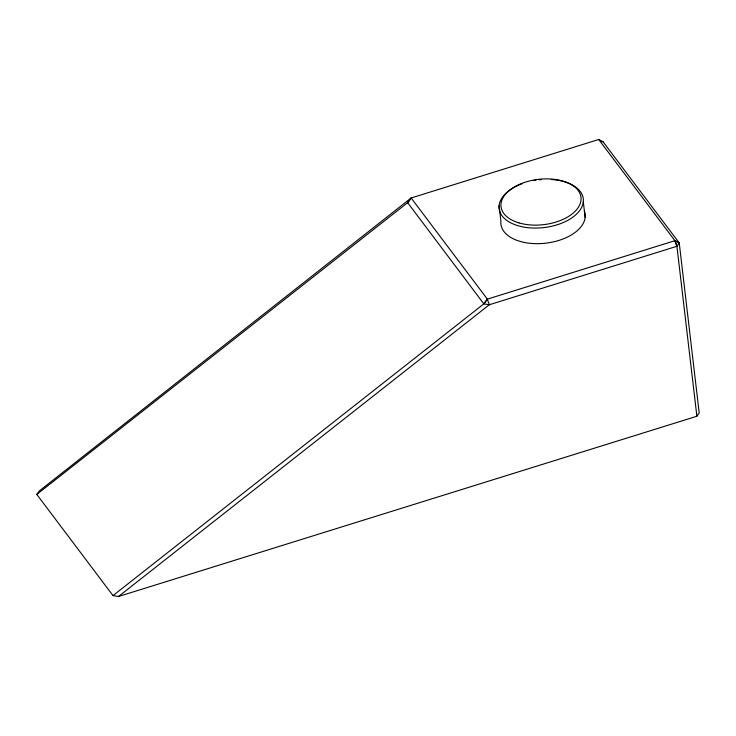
<?xml version="1.0" encoding="UTF-8"?>
<svg xmlns="http://www.w3.org/2000/svg" width="736" height="736" viewBox="0 0 736 736"><rect width="100%" height="100%" fill="white"/><g stroke="black" fill="none" stroke-linecap="round" stroke-linejoin="round"><path stroke-width="1.1" d="M36.8 494.417L39.118 491.096L411.12 197.984L598.718 139.5L603.042 141.772L679.236 242.954L699.2 412.914L696.882 416.245L118.496 596.5L112.994 595.608L36.8 494.417L407.634 202.667L411.231 197.929M598.718 139.5L674.921 240.709L679.236 242.954L676.918 246.284L489.33 304.741L483.837 303.858L407.634 202.667L409.961 199.336M407.634 202.667L411.139 197.966L487.388 299.175M112.994 595.608L483.837 303.858L487.333 299.147L674.921 240.69L679.236 242.954M483.837 303.858L487.434 299.12M118.496 596.5L489.33 304.741L487.333 299.147M600.843 141.413L603.042 141.772M676.918 246.284L674.921 240.709L676.918 246.284L696.882 416.245M583.308 201.802L585.138 217.387M499.082 205.666L500.912 221.26A42.375 24.003 -6.7 0 0 546.075 243.138A42.375 24.003 -6.7 0 0 584.338 211.177M551.301 179.52A42.375 24.003 -6.7 0 1 577.594 213.035A42.375 24.003 -6.7 0 1 510.416 222.668A42.375 24.003 -6.7 0 1 522.275 183.687M533.756 180.587A42.375 24.003 -6.7 0 1 535.937 180.228M539.249 179.796A42.375 24.003 -6.7 0 1 541.466 179.602M518.963 222.888A40.259 22.807 -6.7 0 0 580.998 200.164A40.259 22.807 -6.7 0 0 523.02 182.951A40.259 22.807 -6.7 0 0 518.963 222.888"/></g></svg>
